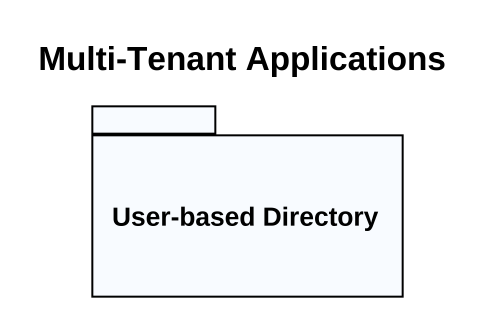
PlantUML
@startuml
title Multi-Tenant Applications
package "User-based Directory" as User_based_Directory {
}
@enduml
